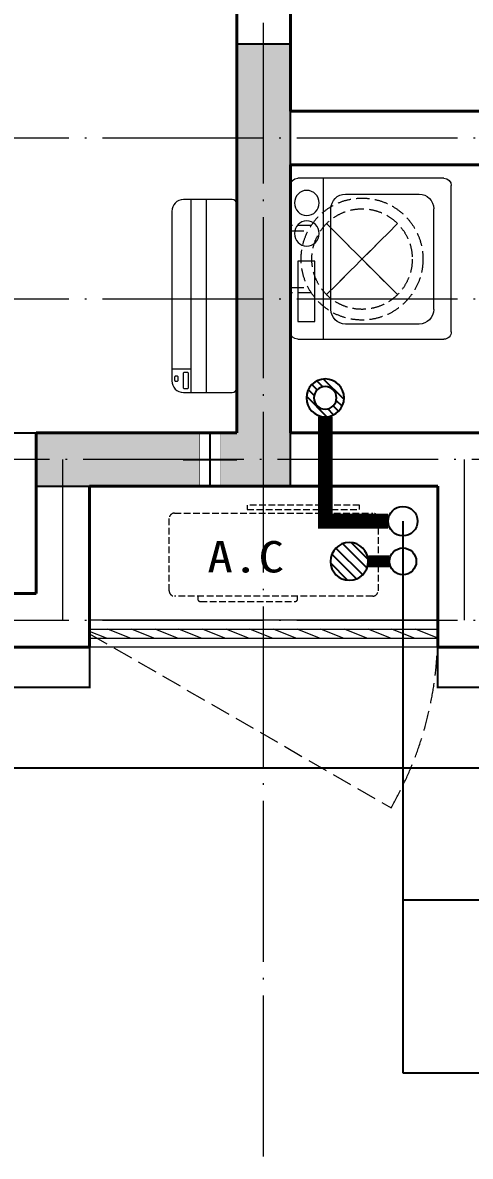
# Model space of a CAD drawing. Extents: x 27938 to 1042331, y -235042 to 1535213.
# Drawn here: x 696817 to 698489, y 517240 to 521470 of the extents above; entities that cross this region are included whole.
import ezdxf

# ---------------------------------------------------------------- set-up
doc = ezdxf.new("R2010")
doc.units = 0
doc.header["$LTSCALE"] = 1000
doc.header["$MEASUREMENT"] = 0
for name, pattern in [('$1$DASH', [0.35, 0.25, -0.1]), ('DASH', [0.35, 0.25, -0.1]), ('DOTE', [2.42, 2, -0.2, 0.02, -0.2])]:
    doc.linetypes.add(name, pattern=pattern)
for name, color, linetype in [('$RECOVER_210609100354-0', 7, 'Continuous'), ('$RECOVER_210609100354-25', 7, 'Continuous'), ('3.5方案汇报，与郭总、侯月琴确定户型_t8$0$2020.03.04 -1安徽标准化洋房户型(UA）_t8_t8$0$看线', 154, 'Continuous'), ('COLUMN', 9, 'Continuous'), ('DIM_凝结', 3, 'Continuous'), ('DIM_污水', 3, 'Continuous'), ('EQUIP_地漏', 7, 'Continuous'), ('PIPE-凝结', 150, 'N'), ('PIPE-污水', 2, 'W'), ('VPIPE-凝结', 150, 'Continuous'), ('VPIPE-污水', 2, 'W'), ('机电标识类', 1, 'Continuous'), ('看线', 251, 'Continuous')]:
    doc.layers.add(name, color=color, linetype=linetype)
for name, color, linetype, lineweight in [('DOTE', 19, 'DOTE', 9), ('LVTRY', 1, 'Continuous', 13), ('PUB_HATCH', 8, 'Continuous', 9), ('WALL', 9, 'Continuous', 40), ('WINDOW', 8, 'Continuous', 15), ('平面-空调室内机', 176, 'Continuous', 9), ('平面-空调预留孔', 173, 'Continuous', 15), ('空调', 76, 'Continuous', 13)]:
    doc.layers.add(name, color=color, linetype=linetype, lineweight=lineweight)
doc.styles.get("Standard").update_dxf_attribs({"font": 'gbenor.shx', "bigfont": 'gbcbig.shx'})
doc.styles.add('黑体', font='simhei.ttf')
doc.linetypes.add('N', pattern='A,3,-0.2,["N",Standard,S=0.25,R=0,X=-0.1,Y=-0.115],-0.2', length=3.4)
doc.linetypes.add('W', pattern='A,3,-0.2,["W",Standard,S=0.25,R=0,X=-0.1,Y=-0.115],-0.2', length=3.4)

# ---------------------------------------------------------------- blocks, each defined once
blk = doc.blocks.new('GFDGDGRDGRDG')
at = {"layer": 'DOTE', "linetype": 'DOTE', "ltscale": 0.3}
for p, q in [((590893.7, 360558.3), (590893.7, 376108.3)), ((573593.7, 364358.3), (626393.7, 364358.3)), ((573593.7, 363758.3), (626393.7, 363758.3)), ((626393.7, 363158.3), (573593.7, 363158.3)), ((590143.7, 362558.3), (590143.7, 363158.3)), ((591643.7, 362558.3), (591643.7, 363158.3)), ((573593.7, 362558.3), (626393.7, 362558.3))]:
    blk.add_line(p, q, dxfattribs=at)
blk = doc.blocks.new('HFHFHFHFTF')
at = {"layer": 'PUB_HATCH'}
blk.add_hatch(color=256, dxfattribs=at).paths.add_polyline_path([(550766.6, 365523.7), (550766.6, 365323.7), (551716.6, 365323.7), (551716.6, 366973.7), (551516.6, 366973.7), (551516.6, 365523.7)])
at = {"layer": 'COLUMN', "color": 8}
for p, q in [((551716.6, 366973.7), (551516.6, 366973.7)), ((551516.6, 366973.7), (551516.6, 365523.7)), ((551716.6, 365323.7), (551716.6, 366973.7)), ((550766.6, 365523.7), (550766.6, 365323.7)), ((551516.6, 365523.7), (550766.6, 365523.7)), ((550766.6, 365323.7), (551716.6, 365323.7))]:
    blk.add_line(p, q, dxfattribs=at)
blk = doc.blocks.new('RECTANG')
at = {"color": 0}
for p, q in [((1, 1), (0, 1)), ((0, 1), (0, 0)), ((1, 0), (1, 1)), ((0, 0), (1, 0))]:
    blk.add_line(p, q, dxfattribs=at)
blk = doc.blocks.new('洗衣机')
at = {"layer": 'LVTRY', "color": 0}
for p, q in [((3790993.7, 243444.5), (3790993.7, 242899.1)), ((3791567.4, 243472.1), (3791021, 243472.1)), ((3791116.5, 243472.1), (3791116.5, 242871.5)), ((3791594.6, 242899.1), (3791594.6, 243444.5)), ((3791199, 243412.7), (3791474.9, 243412.7)), ((3791145.1, 242982.5), (3791145.1, 243358)), ((3791528.8, 243358), (3791528.8, 242982.5)), ((3791474.9, 242927.8), (3791199, 242927.8)), ((3791021, 242871.5), (3791567.4, 242871.5))]:
    blk.add_line(p, q, dxfattribs=at)
at = {"layer": 'LVTRY', "color": 0, "extrusion": (0, 0, -1)}
for centre, major_axis, start_param, end_param in [((3791021, 243444.5), (0, 27.6), -1.570796, 0), ((3791567.4, 243444.5), (0, 27.6), 0, 1.570796), ((3791055.1, 243379.8), (0, 46.9), 3.141593, 9.424778), ((3791199, 243358), (0, 54.7), 4.712389, 6.283185), ((3791474.9, 243358), (0, 54.7), 0, 1.570796), ((3791055.1, 243265.7), (0, 46.9), 3.141593, 9.424778), ((3791199, 242982.5), (0, 54.7), 3.141593, 4.712389), ((3791474.9, 242982.5), (0, 54.7), 1.570796, 3.141593), ((3791021, 242899.1), (0, 27.6), 3.141593, 4.712389), ((3791567.4, 242899.1), (0, 27.6), 1.570796, 3.141593)]:
    blk.add_ellipse(centre, major_axis=major_axis, ratio=0.986385, start_param=start_param, end_param=end_param, dxfattribs=at)
at = {"layer": 'LVTRY', "color": 8, "xscale": 63.25620569481588, "yscale": 224.5369532744355, "zscale": 64.12934308941763, "rotation": 180}
blk.add_blockref('RECTANG', (3791085.2, 243162.4), dxfattribs=at)
blk = doc.blocks.new('dnfhfn')
at = {"color": 0, "linetype": '$1$DASH', "ltscale": 0.2}
for p, q in [((101.9, 495, 0), (121.9, 495, 0)), ((101.9, 417.2, 0), (101.9, 495, 0)), ((121.9, 495, 0), (121.9, 429, 0)), ((353.1, 495, 0), (333.1, 495, 0)), ((333.1, 495, 0), (333.1, 429, 0)), ((353.1, 417.2, 0), (353.1, 495, 0))]:
    blk.add_line(p, q, dxfattribs=at)
at = {"color": 0, "linetype": '$1$DASH', "ltscale": 0.2, "elevation": 0}
for points in [[(94.9, 360.1), (94.9, 360.1), (360.1, 94.9), (360.1, 94.9)], [(360.1, 360.1), (94.9, 94.9), (94.9, 94.9), (360.1, 360.1)]]:
    blk.add_lwpolyline(points, close=True, dxfattribs=at)
at = {"color": 0, "linetype": '$1$DASH', "ltscale": 0.2}
for radius in [227.5, 187.5]:
    blk.add_circle((227.5, 227.5, 0), radius, dxfattribs=at)
blk = doc.blocks.new('dongkong')
at = {"color": 0}
blk.add_wipeout([(-603756, 210771), (-603756, 210570.8), (-603836, 210570.8), (-603836, 210771)], dxfattribs=at)
at = {"layer": '机电标识类', "color": 0, "linetype": 'DASH', "ltscale": 400}
for p, q in [((-603796, 210771), (-603796, 210570.8)), ((-603896, 210670.7), (-603696, 210670.7))]:
    blk.add_line(p, q, dxfattribs=at)
at = {"layer": '空调', "color": 0, "linetype": 'DASH', "const_width": 2}
blk.add_lwpolyline([(-603756, 210771), (-603756, 210570.8), (-603836, 210570.8), (-603836, 210771)], close=True, dxfattribs=at)
blk = doc.blocks.new('A$C001338C2')
at = {"color": 0}
for p, q in [((845, 303.6), (55, 303.6)), ((109.1, 214.8), (109.1, 303.6)), ((0, 248.6), (0, 22)), ((900, 22), (900, 248.6)), ((22, 0), (878, 0))]:
    blk.add_line(p, q, dxfattribs=at)
at = {"color": 0, "lineweight": 5}
for p, q in [((900, 214.8), (0, 214.8)), ((900, 143.2), (0, 143.2))]:
    blk.add_line(p, q, dxfattribs=at)
at = {"color": 0}
for points in [[(73.1, 275), (56.8, 275, -0.414214), (51.3, 280.5), (51.3, 283.4, -0.414214), (56.8, 288.9), (73.1, 288.9, -0.414214), (78.6, 283.4), (78.6, 280.5, -0.414214)], [(89.2, 226.4), (22.2, 226.4, -0.414214), (16.7, 231.9), (16.7, 243.1, -0.414214), (22.2, 248.6), (89.2, 248.6, -0.414214), (94.7, 243.1), (94.7, 231.9, -0.414214)]]:
    blk.add_lwpolyline(points, format="xyb", close=True, dxfattribs=at)
for centre, radius, start, end in [((55, 248.6), 55, 90, 180), ((845, 248.6), 55, 360, 90), ((22, 22), 22, 180, 270), ((878, 22), 22, 270, 360)]:
    blk.add_arc(centre, radius, start, end, dxfattribs=at)
blk = doc.blocks.new('gsergvr')
at = {"layer": '平面-空调预留孔', "color": 0, "linetype": 'DASH', "ltscale": 0.1}
for p, q in [((34075.4, 17176.2), (34075.4, 17166.2)), ((34448.2, 17166.2), (34448.2, 17176.2)), ((34085.4, 17156.2), (34438.2, 17156.2))]:
    blk.add_line(p, q, dxfattribs=at)
blk.add_lwpolyline([(34679.3, 17515.3), (34259.5, 17515.3), (34259.5, 17500.2), (34679.3, 17500.2)], close=True, dxfattribs=at)
blk.add_lwpolyline([(34728.6, 17176.2), (33988.6, 17176.2, -0.414214), (33968.6, 17196.2), (33968.6, 17466.2, -0.414214), (33988.6, 17486.2), (34728.6, 17486.2, -0.414214), (34748.6, 17466.2), (34748.6, 17196.2, -0.414214)], format="xyb", close=True, dxfattribs=at)
for centre, start, end in [((34085.4, 17166.2), 180, 270), ((34438.2, 17166.2), 270, 0)]:
    blk.add_arc(centre, 10, start, end, dxfattribs=at)
at = {"layer": '平面-空调预留孔', "color": 0, "linetype": 'DASH', "ltscale": 0.1, "style": '黑体', "width": 1.2}
blk.add_text('A.C', height=117.05, dxfattribs=at).set_placement((34110.9, 17264.8))
blk = doc.blocks.new('rtyryrtyeeretee')
at = {"layer": '平面-空调预留孔', "color": 8}
blk.add_blockref('gsergvr', (635673.5, 326705.8), dxfattribs=at)
blk = doc.blocks.new('$WINLIB2D$00000039')
at = {"color": 0}
for points in [[(-0.5, 0.5), (-0.5, -0.5)], [(0.5, 0.5), (-0.5, 0.5)], [(0.5, -0.5), (0.5, 0.5)], [(-0.5, 0.1667), (0.5, 0.1667)], [(-0.3839, -0.1667), (-0.448, 0.1667)], [(-0.3159, -0.1667), (-0.38, 0.1667)], [(-0.2479, -0.1667), (-0.312, 0.1667)], [(-0.1799, -0.1667), (-0.244, 0.1667)], [(-0.1119, -0.1667), (-0.176, 0.1667)], [(-0.0439, -0.1667), (-0.108, 0.1667)], [(0.0241, -0.1667), (-0.04, 0.1667)], [(0.0921, -0.1667), (0.028, 0.1667)], [(0.16, -0.1667), (0.0959, 0.1667)], [(0.228, -0.1667), (0.1639, 0.1667)], [(0.296, -0.1667), (0.2319, 0.1667)], [(0.364, -0.1667), (0.2999, 0.1667)], [(0.432, -0.1667), (0.3679, 0.1667)], [(0.5, -0.1667), (0.4359, 0.1667)], [(-0.4519, -0.1667), (-0.5, 0.0836)], [(-0.5, -0.1667), (0.5, -0.1667)], [(0.5, -0.5), (-0.5, -0.5)]]:
    blk.add_lwpolyline(points, dxfattribs=at)
blk = doc.blocks.new('$TwtSys$00000141')
for p, q in [((-141.3, 11.5), (-15.1, 137.7)), ((-141.3, 11.5), (-15.1, 137.7)), ((-130.8, -52.6), (52.6, 130.8)), ((-130.8, -52.6), (52.6, 130.8)), ((-99.7, -99.7), (99.7, 99.7)), ((-99.7, -99.7), (99.7, 99.7)), ((-48.5, -130.6), (131.4, 49.3)), ((-48.5, -130.6), (131.4, 49.3)), ((17.1, -138.4), (138.4, -17.1)), ((17.1, -138.4), (138.4, -17.1))]:
    blk.add_line(p, q)
blk.add_circle((0, 0), 141)
blk.add_circle((0, 0), 141)
blk = doc.blocks.new('$TwtSys$00000543')
for p, q in [((-140.4, -12.8), (12.8, 140.4)), ((18.7, 82.5), (62.6, 126.4)), ((59.8, 59.8), (99.7, 99.7)), ((-12.8, -140.4), (140.4, 12.8)), ((82.5, 18.7), (126.4, 62.6)), ((-126.4, -62.6), (-82.5, -18.7)), ((-99.7, -99.7), (-59.8, -59.8)), ((-62.6, -126.4), (-18.7, -82.5))]:
    blk.add_line(p, q)
for radius in [141, 84.6]:
    blk.add_circle((0, 0), radius)

msp = doc.modelspace()

# ---------------------------------------------------------------- hatches: boundary and pattern name
at = {"layer": 'PIPE-污水'}
for points in [[(697946.6, 519610.4), (697919.1, 519610.4), (697919.1, 519582.9)], [(697946.6, 519610.4), (697946.6, 519582.9), (697919.1, 519582.9)]]:
    msp.add_hatch(color=256, dxfattribs=at).paths.add_polyline_path(points)

# ---------------------------------------------------------------- linework, layer by layer
at = {"layer": '$RECOVER_210609100354-0', "color": 8, "const_width": 8}
for points in [[(697066.6, 519140.4), (697066.6, 518990.4), (696766.6, 518990.4), (696766.6, 519140.4)], [(698666.6, 519140.4), (698666.6, 518990.4), (698366.6, 518990.4), (698366.6, 519140.4)]]:
    msp.add_lwpolyline(points, dxfattribs=at)
at = {"layer": '3.5方案汇报，与郭总、侯月琴确定户型_t8$0$2020.03.04 -1安徽标准化洋房户型(UA）_t8_t8$0$看线', "color": 8, "ltscale": 10}
msp.add_line((694716.6, 519940.4), (696866.6, 519940.4), dxfattribs=at)
at = {"layer": 'DIM_凝结'}
for p, q in [((698236.6, 519460.4), (698236.6, 517552)), ((698236.6, 517552), (699213.4, 517552))]:
    msp.add_line(p, q, dxfattribs=at)
at = {"layer": 'DIM_污水'}
for p, q in [((698236.6, 519610.4), (698236.6, 518197.9)), ((698236.6, 518197.9), (699291.8, 518197.9))]:
    msp.add_line(p, q, dxfattribs=at)
at = {"layer": 'PIPE-凝结', "const_width": 45}
msp.add_lwpolyline([(698186.6, 519460.4), (698107.1, 519460.4)], dxfattribs=at)
at = {"layer": 'PIPE-污水', "const_width": 55}
for points in [[(697946.6, 519999.9), (697946.6, 519610.4)], [(698181.6, 519610.4), (697946.6, 519610.4)]]:
    msp.add_lwpolyline(points, dxfattribs=at)
at = {"layer": 'VPIPE-凝结'}
msp.add_circle((698236.6, 519460.4), 50, dxfattribs=at)
at = {"layer": 'VPIPE-污水'}
msp.add_circle((698236.6, 519610.4), 55, dxfattribs=at)
at = {"layer": 'WALL', "color": 8}
for p, q in [((697816.6, 524090.4), (697816.6, 521140.4)), ((697616.6, 523890.4), (697616.6, 521040.4)), ((703316.6, 521140.4), (697816.6, 521140.4)), ((697816.6, 520940.4), (697816.6, 519940.4)), ((703316.6, 520940.4), (697816.6, 520940.4)), ((696866.6, 519940.4), (696866.6, 519340.4)), ((697816.6, 519940.4), (698566.6, 519940.4)), ((697066.6, 519740.4), (697066.6, 519140.4)), ((697716.6, 519740.4), (698366.6, 519740.4)), ((698366.6, 519740.4), (698366.6, 519140.4)), ((694716.6, 519340.4), (696866.6, 519340.4)), ((694616.6, 519140.4), (697066.6, 519140.4)), ((698366.6, 519140.4), (698666.6, 519140.4))]:
    msp.add_line(p, q, dxfattribs=at)
at = {"layer": 'WINDOW', "color": 8, "linetype": 'DASH', "ltscale": 0.3}
msp.add_lwpolyline([(697066.6, 519190.4), (698192.4, 518540.4, 0.131652), (698366.6, 519190.4)], format="xyb", dxfattribs=at)

# ---------------------------------------------------------------- block references
at = {"layer": '$RECOVER_210609100354-25', "color": 8}
msp.add_blockref('洗衣机', (-3093177.3, 277418), dxfattribs=at)
at = {"color": 8}
for name, p in [('HFHFHFHFTF', (146100, 154416.7)), ('rtyryrtyeeretee', (27721.7, 175448.4))]:
    msp.add_blockref(name, p, dxfattribs=at)
at = {"layer": '3.5方案汇报，与郭总、侯月琴确定户型_t8$0$2020.03.04 -1安徽标准化洋房户型(UA）_t8_t8$0$看线', "ltscale": 10}
msp.add_blockref('GFDGDGRDGRDG', (106822.9, 156682.1), dxfattribs=at)
at = {"layer": 'EQUIP_地漏', "xscale": 0.5, "yscale": -0.5, "zscale": 0.5, "rotation": 180}
msp.add_blockref('$TwtSys$00000543', (697946.6, 520070.4), dxfattribs=at)
at = {"layer": 'EQUIP_地漏', "xscale": 0.5, "yscale": -0.5, "zscale": 0.5}
msp.add_blockref('$TwtSys$00000141', (698036.6, 519460.4), dxfattribs=at)
at = {"layer": 'WINDOW', "xscale": 1299.999999983003, "yscale": 100, "zscale": 1299.999999983003}
msp.add_blockref('$WINLIB2D$00000039', (697716.6, 519190.4), dxfattribs=at)
at = {"layer": '平面-空调预留孔', "color": 8, "xscale": 0.800000000046565, "yscale": 0.800000000046565, "zscale": 0.800000000046565, "rotation": 90.00000023343014}
msp.add_blockref('A$C001338C2', (697616.4, 520090.4), dxfattribs=at)
at = {"layer": '平面-空调预留孔', "color": 8, "rotation": 90.00000000000001}
msp.add_blockref('dnfhfn', (698311.6, 520360.8, 0), dxfattribs=at)

# ---------------------------------------------------------------- next in the draw order: block references
at = {"layer": '平面-空调室内机', "color": 8, "ltscale": 0.3, "xscale": -1, "rotation": 180}
msp.add_blockref('dongkong', (1301312.5, 730511.3), dxfattribs=at)

# ---------------------------------------------------------------- next in the draw order: linework, layer by layer
at = {"layer": 'WALL', "color": 8}
for p, q in [((697616.6, 521040.4), (697616.6, 519940.4)), ((696866.6, 519940.4), (697616.6, 519940.4)), ((697066.6, 519740.4), (697716.6, 519740.4))]:
    msp.add_line(p, q, dxfattribs=at)
at = {"layer": '看线', "color": 8}
msp.add_lwpolyline([(684766.6, 520340.4), (684766.6, 518690.4), (704466.6, 518690.4), (704466.6, 520190.4), (706816.6, 520190.4)], dxfattribs=at)

doc.saveas('drawing.dxf')
